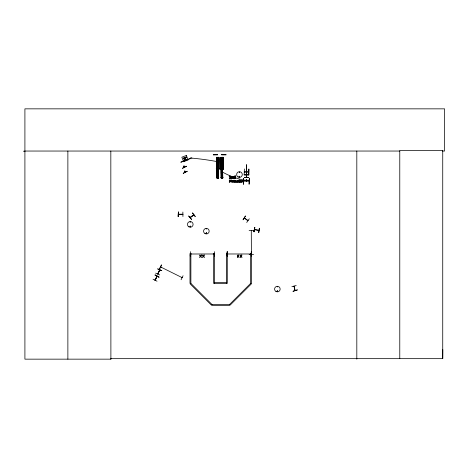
<?xml version="1.0" encoding="UTF-8"?>
<svg xmlns="http://www.w3.org/2000/svg" width="468" height="468" viewBox="0 0 468 468"><rect width="100%" height="100%" fill="white"/><g stroke="black" fill="none" stroke-linecap="round" stroke-linejoin="round"><path stroke-width="0.7" d="M442.412 151.041L444.6 151.041L444.6 108.845L24.909 108.845L24.909 359.155L110.893 359.155L110.834 358.663L442.734 358.663L442.798 349.614M190.692 217.357C188.194 218.93 199.52 211.009 190.195 217.421M244.354 218.135L247.882 220.68M248.017 220.545L244.407 217.924M251.287 230.437L251.509 283.392L250.643 283.392L229.554 304.475L211.963 304.475L211.349 305.089L190.265 284.006L190.88 283.392L190.88 253.574L190.008 253.574L190.008 283.392L190.88 283.392L211.963 304.475L211.963 305.347L229.554 305.347L229.554 304.475L230.168 305.089L251.257 284.006L250.643 283.392L250.643 253.574L251.509 253.574M250.819 253.779L251.468 253.913M190.043 222.002L190.447 222.236L190.119 221.908M190.534 226.547C190.113 225.383 189.792 227.495 190.581 226.477M190.71 226.477C189.587 227.787 190.043 225.184 190.663 226.372M206.125 228.84L206.61 228.776L206.16 228.893M206.803 233.251C205.528 234.661 206.37 231.619 206.721 233.45M239.23 172.16L239.639 172.394L239.312 172.066M239.049 176.524C239.797 178.08 240.031 175.447 239.119 176.436M277.606 286.82L277.161 286.632L277.565 286.866M277.068 291.166C277.969 290.347 277.354 291.962 277.138 291.301M277.805 291.166C276.682 292.477 277.138 289.873 277.758 291.061M185.164 157.365L185.913 159.278L184.737 159.939L184.995 158.301L184.819 158.705L185.223 158.88M254.06 231.777L254.709 227.343L254.095 231.783M253.867 231.736L254.732 227.349M254.03 231.771L254.89 227.378M258.927 230.373L254.592 229.724M251.257 253.978L251.462 254.37M293.98 286.153L295.045 290.499M157.704 273.792L159.576 269.937M158.061 273.552L157.886 273.932L159.851 269.966M154.961 280.145L155.382 279.753M157.096 276.313L155.119 280.174L157.143 276.231M217.872 169.27L217.573 169.27M222.031 169.27L221.733 169.287M185.562 158.172L186.118 156.991L185.03 159.822L183.286 158.108L186.118 156.991L185.03 159.822L184.737 159.003L185.661 158.64M157.687 273.891L158.102 273.505M154.984 280.104L156.956 276.143M206.107 233.099C206.3 234.369 207.037 232.374 206.113 233.181M217.907 168.79L217.573 168.761M190.605 217.363L190.154 217.515M193.302 215.087L193.694 214.783M157.722 268.924L161.846 270.668L157.734 268.895M159.418 268.948L161.407 264.941M159.588 269.03L161.559 265.017M160.998 267.316L160.594 267.146M159.787 270.001L157.827 273.955M181.619 277.606L182.093 277.664L181.654 277.647M181.075 279.741L183.07 275.74M153.03 279.18L157.02 281.204M155.124 274.973L159.026 277.173L155.136 274.956M178.39 214.204L182.865 214.204M156.915 276.19L156.915 276.682M245.46 216.046L243.032 219.814L245.443 216.035M249.286 218.796L246.718 222.458M239.236 176.5C240.447 176.067 238.873 177.588 239.335 176.407M206.558 233.438L206.183 233.438M190.845 254.001L190.435 253.978M190.529 254.001L214.385 253.978M227.319 253.826L227.776 253.978L227.278 253.978M250.819 254.007L251.222 253.826M258.868 230.344L254.639 229.484M182.836 214.397L178.437 214.362M190.189 217.468L193.635 214.806M193.36 215.011L193.729 214.982M192.57 212.922L195.285 216.473M191.564 219.346L188.639 215.959L191.517 219.387M190.476 226.828L190.172 226.869M184.556 157.675L184.889 157.541M184.328 157.962L185.252 157.599M185.504 158.237L184.579 158.599L184.24 157.734M185.913 159.278L184.989 159.641L183.286 158.108L184.737 159.939M184.977 160.378L186.597 159.74M190.687 158.178L186.223 160.155M180.894 162.121L186.644 159.857M180.935 162.238L190.78 158.412M296.215 285.55L291.892 286.691M217.608 169.258L217.638 168.772M221.774 169.258L221.797 168.772M213.981 253.779L214.385 253.826M206.3 232.994L206.604 233.117M216.783 170.001L218.503 169.978L218.556 178.056L216.871 178.08L216.789 170.001L216.971 178.08M222.762 169.978L221.036 170.001L221.124 178.08L222.85 178.056L222.563 169.978M216.906 170.82L218.398 170.802M221.159 170.82L222.651 170.802M216.912 171.37L218.404 171.352M221.165 171.37L222.657 171.352M216.918 172.189L218.41 172.171M221.177 172.189L222.669 172.171A73.377 65.97 52.2 0 0 244.834 180.279M216.924 172.914L218.416 172.897M221.183 172.914L222.674 172.897M216.936 173.733L218.427 173.722M221.189 173.733L222.68 173.722M216.976 177.255L218.468 177.237M221.229 177.255L222.721 177.237M216.731 177.489L218.72 177.466M220.984 177.489L222.973 177.466M220.984 177.547L222.973 177.53M178.466 214.508L182.865 214.408M249.128 230.42L253.597 230.42M190.394 251.667L190.224 256.142M214.373 251.667L214.432 256.136M190.839 253.796L190.499 253.808L190.839 253.773M190.482 253.978L190.886 253.978M213.946 253.995L214.338 253.978M250.772 253.826L251.129 253.779M250.772 253.984L251.176 253.978L227.325 253.978M249.128 254.399L253.597 254.428M227.226 256.136L227.261 251.667L227.044 253.586M251.24 256.136L251.269 251.667M23.4 151.217L24.909 151.211M24.909 151.041L399.777 151.041M218.258 157.301L219.042 157.301L219.042 169.41L216.456 169.422L216.456 157.306L218.866 157.306L218.866 169.41L218.843 157.301M222.417 157.301L223.207 157.301L223.195 169.41L220.621 169.422L220.633 157.306L223.031 157.306L223.049 169.41L223.008 157.301M216.631 158.535L218.866 158.535M220.797 158.535L223.031 158.535M216.631 159.36L218.866 159.36M220.797 159.36L223.031 159.36M216.631 160.588L218.866 160.588M220.797 160.588L223.031 160.588M216.631 161.682L218.866 161.682M220.791 161.682L223.025 161.682M216.631 162.911L218.866 162.911M220.791 162.911L223.025 162.911M246.39 164.911L246.7 177.337M216.631 168.182L218.866 168.182M220.797 168.182L223.031 168.182M216.257 168.527L219.24 168.527M220.422 168.527L223.406 168.527M216.257 168.62L219.24 168.62M220.422 168.62L223.406 168.62M221.733 168.743L221.99 168.679M244.384 168.966L244.156 174.927L248.877 174.927L248.877 168.966L248.631 174.927M244.401 171.82L248.631 171.82M244.401 172.072L248.631 172.072M244.156 174.821L248.877 174.821M246.332 176.84L246.332 177.337L246.408 164.911M244.296 177.565L244.782 177.559M248.274 177.565L248.736 177.542M246.186 179.934L246.56 179.934M243.623 180.244L249.105 180.244M243.623 180.496L249.105 180.496M243.389 184.269L243.641 178.308L243.407 184.269M182.865 212.045L182.929 216.52M214.484 282.52L226.413 282.52M233.105 180.56L232.76 180.56A0.708 0.708 0 0 0 232.356 180.794L232.257 182.029L233.105 182.403A0.702 0.702 0 0 0 233.509 182.175L233.509 180.794M294.132 286.112L295.021 290.406M161.109 267.199L160.705 267L182.029 277.582M159.752 274.938L155.651 273.142M155.037 275.149L159.056 277.12M192.424 213.034L195.156 216.579M182.368 214.362L182.35 214.467M184.082 165.994L184.462 166.778L184.111 166.982L183.708 166.146L184.099 165.953L184.503 166.795L184.123 166.941L183.749 166.158M184.363 166.86L184.521 167.181M184.252 166.912L184.404 167.234M185.106 171.885L185.264 172.206M184.995 171.937L185.152 172.259M191.453 157.412L191.862 158.453M190.529 157.774L190.938 158.816M222.47 169.978L222.616 178.056M222.364 169.978L222.522 178.056M222.271 169.983L222.423 178.062M222.241 169.983L222.323 178.062M222.212 178.062L221.756 178.068M221.522 169.995L221.639 178.074M221.458 169.995L221.516 178.074M221.335 170.001L221.417 178.08M221.27 170.001L221.323 178.08M221.165 170.001L221.241 178.08M218.404 169.978L218.474 178.056M218.269 169.978L218.357 178.056M218.217 169.978L218.293 178.056M218.082 169.978L218.199 178.062M217.983 169.983L218.106 178.062M217.959 178.062L217.503 178.068M217.298 169.995L217.392 178.074M217.187 169.995L217.357 178.074M217.105 169.995L217.263 178.074M217.006 170.001L217.164 178.08M216.895 170.001L217.064 178.08M227.196 251.667L227.278 256.136M442.734 358.663L442.734 150.556L399.777 150.556L399.777 358.663M356.815 151.041L356.815 359.155M248.607 181.192L244.138 181.192M248.256 177.337L248.28 177.629M246.624 164.911L246.624 177.337M246.437 180.835L246.437 181.192M246.308 180.835L246.308 181.192M226.413 283.392L226.413 253.574L227.284 253.574L227.284 283.392L213.619 283.392L213.619 253.574L214.484 253.574L214.484 283.392M222.856 158.722L222.908 167.989M222.856 168.182L222.856 169.41M222.616 157.301L222.575 169.41M222.253 169.41L221.569 169.41M221.405 158.734L221.393 167.994M221.352 158.734L221.352 167.994M221.229 157.306L221.253 169.422M221.112 157.306L221.112 169.422M221.066 157.306L221.054 169.422M220.972 157.306L220.96 169.422M220.82 157.306L220.82 169.422M220.797 157.306L220.773 169.422M218.749 158.722L218.702 167.989M218.696 168.182L218.696 169.41M218.609 167.989L218.597 158.722L218.556 167.989M218.457 157.301L218.433 169.41M218.094 169.41L217.409 169.41M217.234 158.734L217.246 167.994M217.187 158.734L217.187 167.994M217.064 157.306L217.088 169.422M216.906 169.422L216.754 157.306M216.631 157.306L216.655 169.422M216.514 157.306L216.514 169.422M178.361 212.045L178.331 216.52M110.828 151.041L110.893 359.155M67.872 151.041L67.872 359.155M191.95 158.131A212.975 147.168 -7.6 0 1 218.708 161.899M233.011 180.56A0.708 0.708 0 0 1 233.421 180.794M237.024 181.332C236.884 182.502 239.119 182.04 237.194 182.35A0.684 0.684 0 0 1 236.837 182.052L236.931 180.794L238.054 180.689L237.024 181.332M232.596 177.512C232.848 178.84 230.929 178.021 231.408 179.098L231.11 179.098L231.11 176.676L232.222 176.682L232.596 177.512M241.611 181.485L241.394 182.175A0.702 0.702 0 0 1 240.991 182.403L240.148 182.029L240.248 180.794A0.708 0.708 0 0 1 240.651 180.56L240.991 180.56A0.696 0.696 0 0 1 241.4 180.794L241.611 181.485M235.006 181.286L235.357 182.274L236.492 182.263L235.305 181.66L236.527 181.514L236.223 180.654L235.48 180.613L235.006 181.286M230.818 180.718L230.478 181.35L229.642 181.49L229.642 182.368L229.326 182.368L229.326 180.004L230.414 180.086L230.818 180.718M229.238 176.576C230.104 177.998 231.327 177.928 229.209 178.302C230.73 179.273 231.467 176.916 229.63 176.922C229.694 176.038 231.783 176.424 229.706 176.091A0.755 0.755 0 0 0 229.349 176.337L229.238 176.576M232.479 181.18C232.695 183.93 234.164 179.759 232.479 181.18M240.371 181.18C240.587 183.93 242.055 179.759 240.371 181.18M232.292 177.547C232.385 178.641 230.701 178.232 231.408 177.109L232.069 176.951L232.292 177.547M232.807 177.764L232.783 177.934A0.608 0.608 0 0 0 232.877 178.255L234.193 178.448L234.088 176.845L232.929 176.711L233.901 177.278L232.807 177.764M217.357 173.236C217.778 174.494 218.328 172.329 217.357 173.236M221.61 173.236C222.031 174.494 222.587 172.329 221.61 173.236M217.269 162.168C217.877 164.063 218.743 160.828 217.269 162.168M221.428 162.168C222.037 164.063 222.908 160.828 221.428 162.168M230.49 180.724L229.642 181.221L229.642 180.274L230.49 180.724M233.111 177.793L233.561 178.203L233.901 177.518L233.111 177.793M259.371 228.261L258.722 232.69L259.342 228.255M235.34 181.087C236.463 182.175 236.258 180.069 235.34 181.087M201.129 255.025L200.556 255.955L199.637 255.025L200.362 256.207L199.614 257.388L200.538 256.441L201.474 257.388L200.731 256.189L201.474 255.025L201.129 255.025M204.03 255.025L203.463 255.955L202.539 255.025L203.264 256.207L202.515 257.388L203.44 256.441L204.376 257.388L203.633 256.189L204.376 255.025L204.03 255.025M238.779 255.025L238.206 255.955L237.282 255.025L238.007 256.207L237.258 257.388L238.183 256.441L239.119 257.388L238.376 256.189L239.119 255.025L238.779 255.025M241.681 255.025L241.108 255.955L240.183 255.025L240.909 256.207L240.16 257.388L241.084 256.441L242.02 257.388L241.283 256.189L242.02 255.025L241.681 255.025M231.502 181.022L231.093 182.368L231.093 180.595L232.034 180.607L231.502 181.022M242.348 180.689L241.921 180.595L241.921 182.368L242.219 181.046L242.676 180.829L243.313 182.368L243.231 180.812L242.348 180.689M186.475 166.234L182.491 168.269L186.475 166.234M184.842 170.978L184.451 171.165L184.854 172.008L185.246 171.814L184.842 170.978M187.218 171.259L183.234 173.289L187.218 171.259M186.358 155.44L181.847 157.213L183.62 161.723L188.13 159.945L186.358 155.44M234.877 182.087L234.386 182.029L234.345 180.841L234.895 180.595L234.047 180.086C233.707 180.519 233.93 183.163 234.895 182.087M239.171 182.087L238.686 182.029L238.645 180.841L239.189 180.595L238.347 180.086C238.001 180.519 238.224 183.163 239.189 182.087M297.332 289.914L293.062 291.26L297.332 289.914M213.671 154.563L213.268 154.721L213.671 154.563M217.649 154.534L217.246 154.692L217.649 154.534M221.744 154.563C218.258 154.943 233.585 154.727 221.37 154.756L221.744 154.563M225.722 154.534L225.319 154.692L225.722 154.534M217.696 154.756L213.297 154.803L217.696 154.756M234.918 175.98L234.62 175.98L234.62 178.448L234.918 178.448L234.918 175.98M235.661 175.98L235.363 175.98L235.363 178.448L235.661 178.448L235.661 175.98M248.754 177.337L244.278 177.583L248.795 177.629L248.754 177.337M249.356 178.308L249.105 184.269L249.339 178.308M246.589 179.905L246.156 179.905L246.156 180.835L246.589 180.835L246.589 179.905M239.739 179.987L239.4 180.297L239.739 179.987M239.715 180.595L239.417 180.595L239.417 182.368L239.715 182.368L239.715 180.595M178.39 212.045L178.144 216.52L178.39 212.045M222.768 167.989L222.762 158.722L222.715 167.989M222.475 167.989L222.475 158.722L222.417 167.989M218.269 167.989L218.31 158.722L218.258 167.989M204.972 233.579A2.796 2.796 0 0 0 209.167 231.157A2.796 2.796 0 0 0 204.972 228.741A2.796 2.796 0 0 0 204.972 233.579M188.861 226.834A2.831 2.831 0 0 0 193.103 224.388A2.831 2.831 0 0 0 188.861 221.937A2.831 2.831 0 0 0 188.861 226.834M275.98 291.488A2.785 2.785 0 0 0 280.156 289.078A2.785 2.785 0 0 0 275.98 286.668A2.785 2.785 0 0 0 275.98 291.488M238.054 176.998A2.831 2.831 0 0 0 242.295 174.546A2.831 2.831 0 0 0 238.054 172.095A2.831 2.831 0 0 0 238.054 176.998"/></g></svg>
